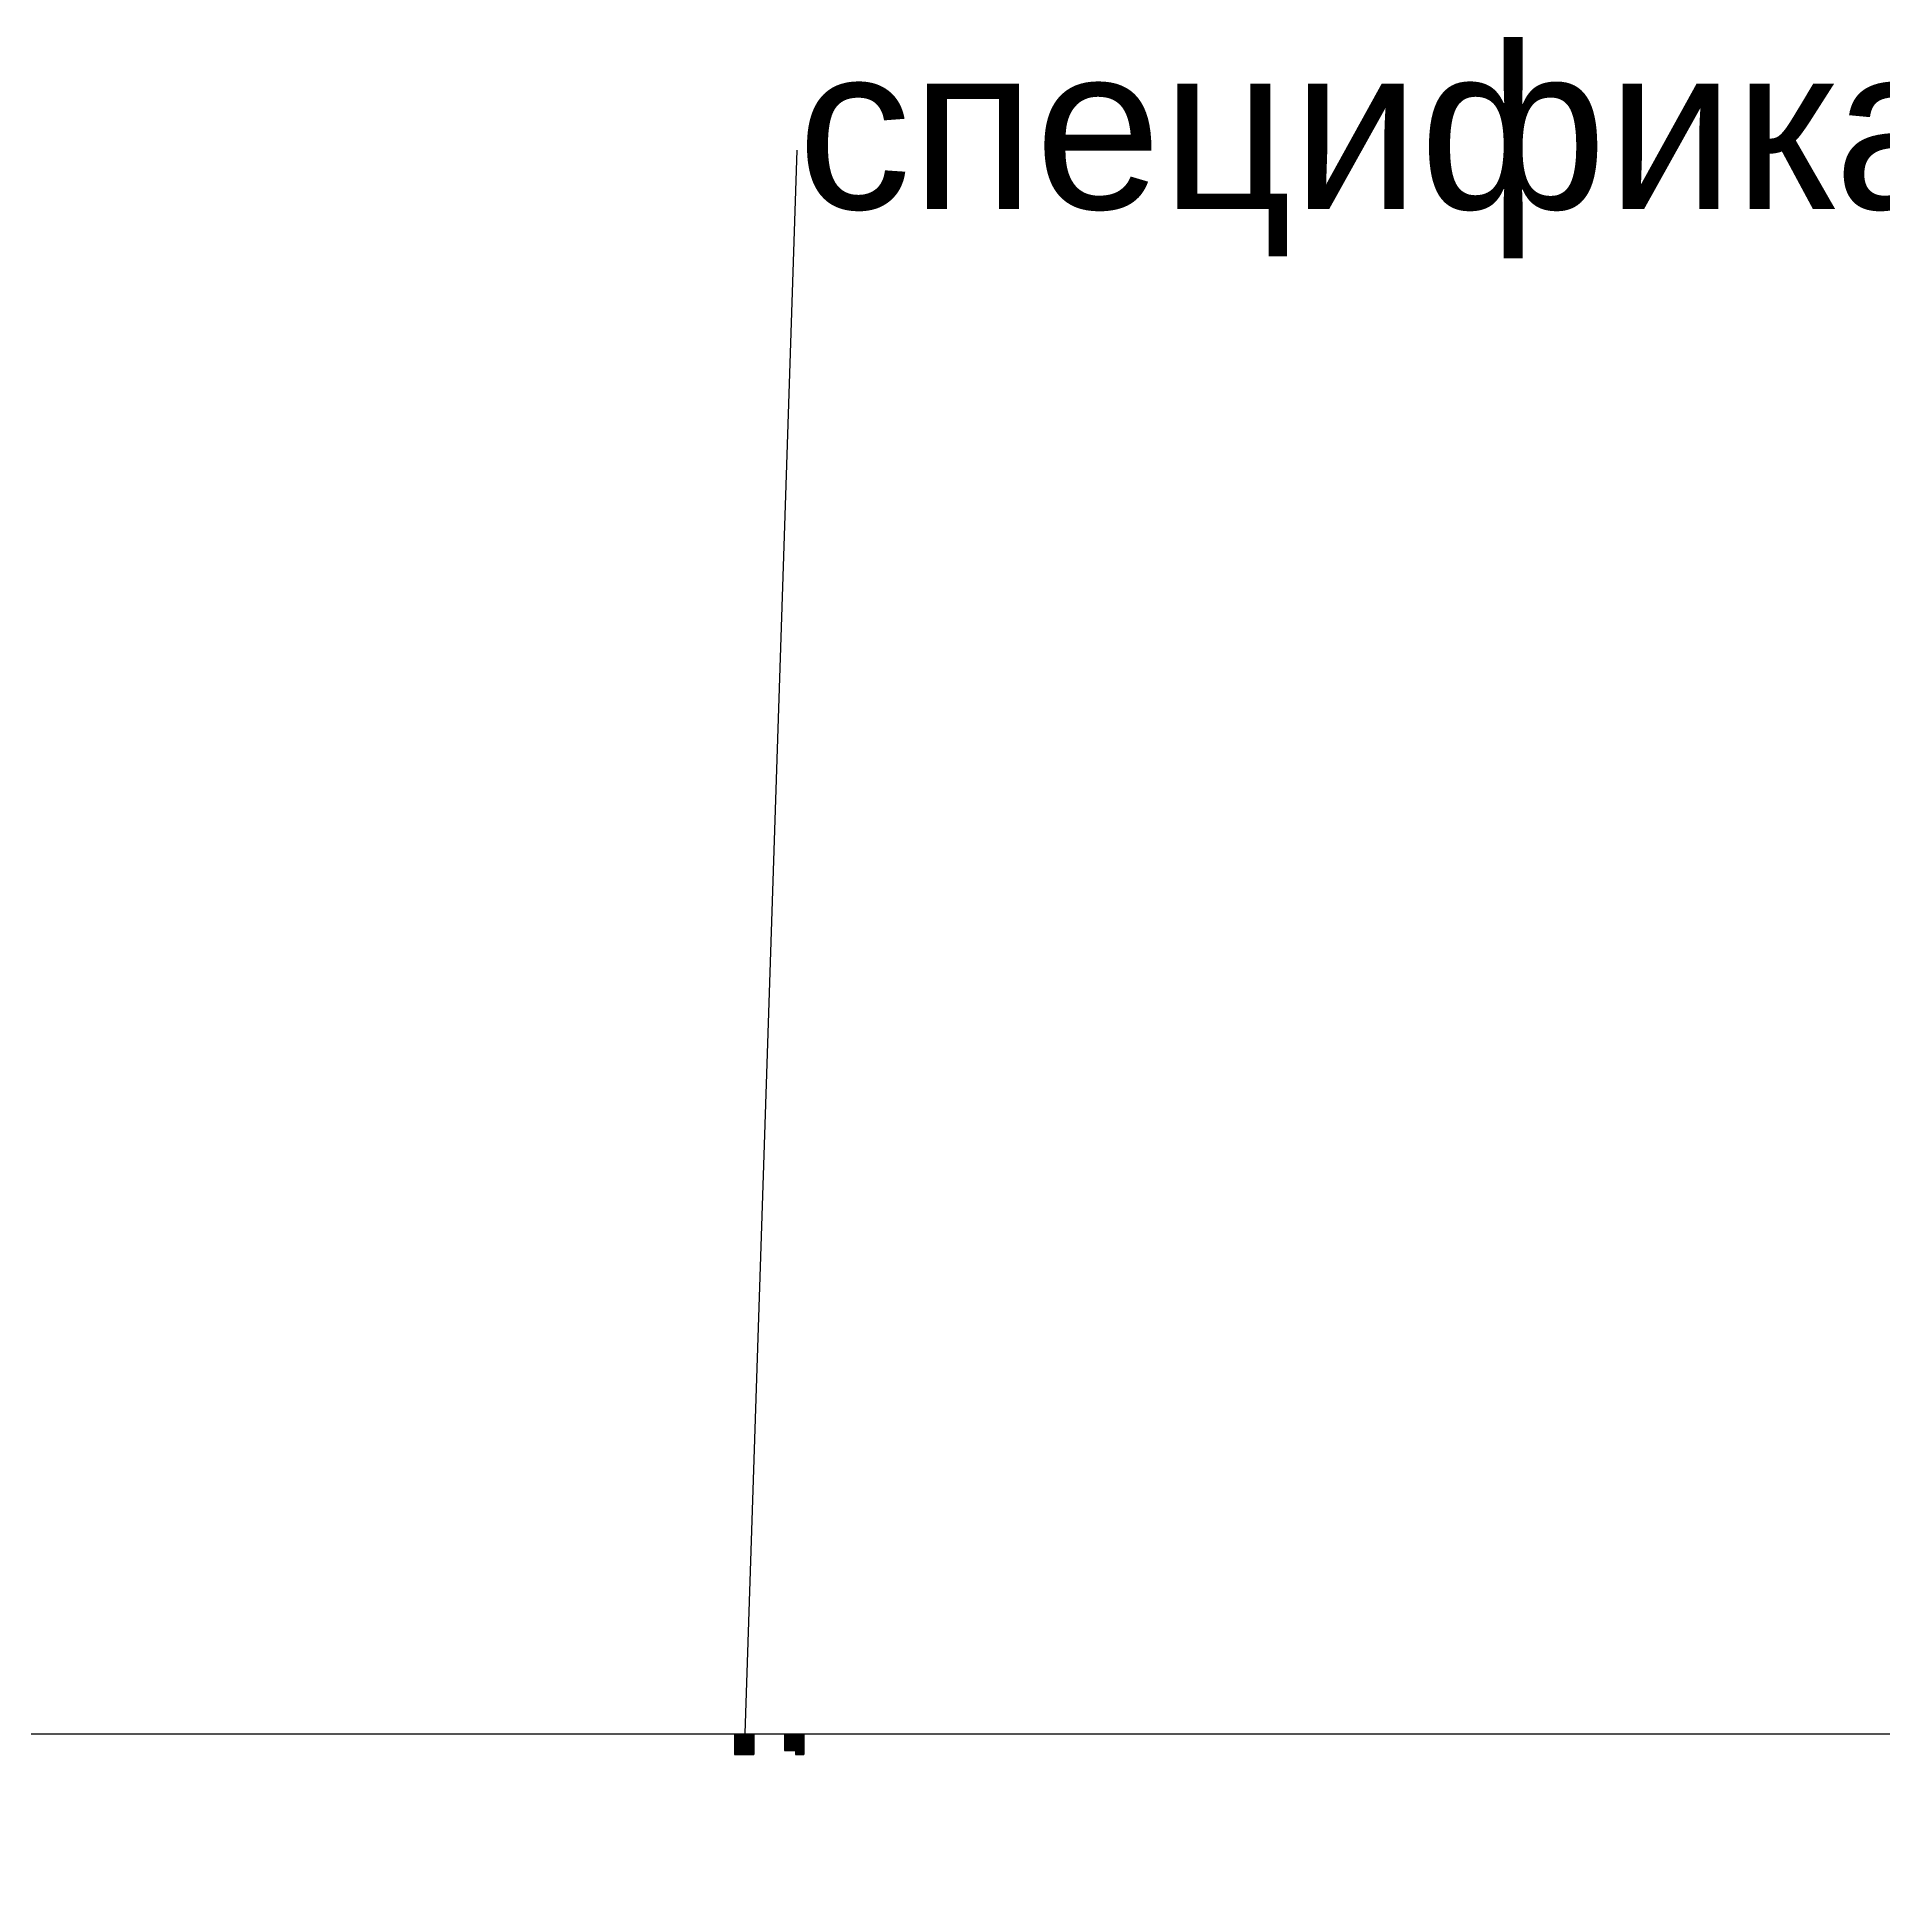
# Model space of a CAD drawing. Header units: millimetres. Extents: x -100 to 1164096, y -205848 to 318871.
# Drawn here: x 952123 to 1020018, y 92570 to 160884 of the extents above; entities that cross this region are included whole.
import ezdxf
from ezdxf import colors
from ezdxf.entities.mleader import LeaderData, LeaderLine
from ezdxf.math import Vec2, Vec3

# ---------------------------------------------------------------- set-up
doc = ezdxf.new("R2010")
doc.units = ezdxf.units.MM
doc.layers.add('_SG Support+', color=7, linetype='Continuous', plot=False)
doc.layers.add('_SG_Support', color=7, linetype='Continuous')
doc.styles.get("Standard").update_dxf_attribs({"font": 'arial.ttf'})

# ---------------------------------------------------------------- blocks, each defined once
blk = doc.blocks.new('*T34')
at = {"layer": '_SG_Support', "color": 0, "linetype": 'ByBlock', "lineweight": -2, "transparency": 16777216}
for p, q in [((0, 0), (309, 0)), ((0, 0), (0, -767)), ((309, 0), (309, -767)), ((0, -11), (309, -11)), ((0, -20), (309, -20)), ((0, -37), (309, -37)), ((0, -53), (309, -53)), ((0, -89), (309, -89)), ((0, -106), (309, -106)), ((0, -127), (309, -127)), ((0, -149), (309, -149)), ((0, -170), (309, -170)), ((0, -192), (309, -192)), ((0, -214), (309, -214)), ((0, -235), (309, -235)), ((0, -257), (309, -257)), ((0, -279), (309, -279)), ((0, -300), (309, -300)), ((0, -322), (309, -322)), ((0, -344), (309, -344)), ((0, -360), (309, -360)), ((0, -376), (309, -376)), ((0, -405), (309, -405)), ((0, -442), (309, -442)), ((0, -458), (309, -458)), ((0, -474), (309, -474)), ((0, -491), (309, -491)), ((0, -507), (309, -507)), ((0, -528), (309, -528)), ((0, -549), (309, -549)), ((0, -570), (309, -570)), ((0, -592), (309, -592)), ((0, -613), (309, -613)), ((0, -634), (309, -634)), ((0, -663), (309, -663)), ((45, -11), (45, -767)), ((122, -11), (122, -767)), ((199, -11), (199, -767)), ((225, -11), (225, -767)), ((251, -11), (251, -767)), ((276, -11), (276, -767)), ((0, -684), (309, -684)), ((0, -712), (309, -712)), ((0, -739), (309, -739)), ((0, -767), (309, -767))]:
    blk.add_line(p, q, dxfattribs=at)
at = {"layer": '_SG_Support', "color": 0, "transparency": 16777216, "attachment_point": 5}
for s, insert, char_height, width in [('Level LINE LITE', (22, -560), 4.5, 44.6), ('Level LINE LITE', (22, -581), 4.5, 44.6), ('Level LASTRA SOFT', (22, -391), 4.5, 44.6), ('Level SLOPE 2%', (22, -450), 4.5, 44.6), ('Level SLOPE 3%', (22, -466), 4.5, 44.6), ('Level LINE STANDARD', (22, -517), 4.5, 44.6), ('Level LINE STANDARD', (22, -539), 4.5, 44.6), ('LOW 12 мм', (22, -28), 4.5, 44.6), ('LOW 20 мм', (22, -45), 4.5, 44.6), ('Level PRO 145-240 мм', (22, -225), 4.5, 44.6), ('Level PRO 160-270 мм', (22, -246), 4.5, 44.6), ('Level PRO 235-340 мм', (22, -268), 4.5, 44.6), ('Level PRO 235-400 мм', (22, -290), 4.5, 44.6), ('Level PRO 315-530 мм', (22, -311), 4.5, 44.6), ('Level PRO 390-660 мм', (22, -333), 4.5, 44.6), ('LEVEL TILE SOFT', (22, -423), 4.5, 44.6), ('Level LOW DISK', (22, -71), 4.5, 44.6), ('Level LOW SLOPE 1% ', (22, -97), 4.5, 44.6), ('Level RING', (22, -482), 4.5, 44.6), ('Level PRO 25-35 мм', (22, -116), 4.5, 44.6), ('Level PRO 35-50 мм', (22, -138), 4.5, 44.6), ('Level PRO 50-80 мм', (22, -160), 4.5, 44.6), ('Level PRO 80-140 мм', (22, -181), 4.5, 44.6), ('Level PRO 95-155 мм', (22, -203), 4.5, 44.6), ('Level TOP', (22, -352), 4.5, 44.6), ('Level CLIP', (22, -368), 4.5, 44.6), ('Level LINE FRAME', (22, -602), 4.5, 44.6), ('Level LINE FRAME', (22, -623), 4.5, 44.6), ('Level LINE FLAT', (22, -648), 4.5, 44.6), ('Level LINE STEP', (22, -673), 4.5, 44.6), ('Level FIX', (22, -499), 4.5, 44.6), ('Марка', (22, -16), 3, 44.6), ('Изображение', (84, -16), 3, 76.85), ('Монтажная облегченная^Jалюминиевая лага 3 метра', (161, -560), 4.5, 76.65), ('Монтажная облегченная^Jалюминиевая лага 4 метра', (161, -581), 4.5, 76.65), ('Конструкционная^Jалюминиевая лага 3 метра', (161, -602), 4.5, 76.65), ('Конструкционная^Jалюминиевая лага 4 метра', (161, -623), 4.5, 76.65), ('Конструкционная облегченная^Jалюминиевая лага 3 метра ', (161, -648), 4.5, 76.65), ('Монтажная алюминиевая лага^J3 метра', (161, -517), 4.5, 76.65), ('Монтажная алюминиевая лага^J4 метра', (161, -539), 4.5, 76.65), ('Доборный диск 2,5 мм\\Pк нерегулируемой опоре ', (161, -71), 4.5, 76.65), ('Корректор уклона 1%^Jк нерегулируемой опоре', (161, -97), 4.5, 76.65), ('Корректор уклона на 2% ', (161, -450), 4.5, 76.65), ('Корректор уклона на 3% ', (161, -466), 4.5, 76.65), ('Нерегулируемая опора ', (161, -28), 4.5, 76.65), ('Нерегулируемая опора ', (161, -45), 4.5, 76.65), ('Держатель-клипса для алюминиевой лаги', (161, -368), 4.5, 76.65), ('Крепление для плитки^Jиз прорезиненного пластика^J(крепление на опору)', (161, -391), 4.5, 76.65), ('Крепление для плитки\\Pиз прорезиненного пластика\\P(крепление на алюминиевую лагу)', (161, -423), 4.5, 76.65), ('{\\fISOCPEUR|b0|i0|c204|p34;\\H1.66667x;Регулируемая опора}', (161, -116), 4.5, 76.65), ('{\\fISOCPEUR|b0|i0|c204|p34;\\H1.66667x;Регулируемая опора}', (161, -138), 4.5, 76.65), ('{\\fISOCPEUR|b0|i0|c204|p34;\\H1.66667x;Регулируемая опора}', (161, -160), 4.5, 76.65), ('{\\fISOCPEUR|b0|i0|c204|p34;\\H1.66667x;Регулируемая опора}', (161, -181), 4.5, 76.65), ('{\\fISOCPEUR|b0|i0|c204|p34;\\H1.66667x;Регулируемая опора}', (161, -203), 4.5, 76.65), ('{\\fISOCPEUR|b0|i0|c204|p34;\\H1.66667x;Регулируемая опора}', (161, -225), 4.5, 76.65), ('{\\fISOCPEUR|b0|i0|c204|p34;\\H1.66667x;Регулируемая опора}', (161, -246), 4.5, 76.65), ('{\\fISOCPEUR|b0|i0|c204|p34;\\H1.66667x;Регулируемая опора}', (161, -268), 4.5, 76.65), ('{\\fISOCPEUR|b0|i0|c204|p34;\\H1.66667x;Регулируемая опора}', (161, -290), 4.5, 76.65), ('{\\fISOCPEUR|b0|i0|c204|p34;\\H1.66667x;Регулируемая опора}', (161, -311), 4.5, 76.65), ('{\\fISOCPEUR|b0|i0|c204|p34;\\H1.66667x;Регулируемая опора}', (161, -333), 4.5, 76.65), ('Фиксатор для плитки^J(комплект из 4 штук)', (161, -499), 4.5, 76.65), ('Держатель для лаги', (161, -352), 4.5, 76.65), ('Стопорное кольцо', (161, -482), 4.5, 76.65), ('Алюминиевый фиксирующий^Jпрофиль', (161, -673), 4.5, 76.65), ('{\\fISOCPEUR|b0|i0|c204|p34;Наименование}', (161, -16), 3, 76.65), ('Масса 1 шт, грамм', (212, -16), 3, 25.28), ('1162', (212, -311), 4, 25.28), ('1402', (212, -333), 4, 25.28), ('1821', (212, -517), 4, 25.28), ('2428', (212, -539), 4, 25.28), ('1326', (212, -560), 4, 25.28), ('1768', (212, -581), 4, 25.28), ('2643', (212, -602), 4, 25.28), ('3524', (212, -623), 4, 25.28), ('1731', (212, -648), 4, 25.28), ('100', (212, -45), 4, 25.28), ('185', (212, -116), 4, 25.28), ('277', (212, -138), 4, 25.28), ('300', (212, -160), 4, 25.28), ('442', (212, -181), 4, 25.28), ('466', (212, -203), 4, 25.28), ('632', (212, -225), 4, 25.28), ('682', (212, -246), 4, 25.28), ('848', (212, -268), 4, 25.28), ('922', (212, -290), 4, 25.28), ('90', (212, -28), 4, 25.28), ('28', (212, -71), 4, 25.28), ('34', (212, -97), 4, 25.28), ('37', (212, -352), 4, 25.28), ('21', (212, -368), 4, 25.28), ('67', (212, -391), 4, 25.28), ('33', (212, -423), 4, 25.28), ('88', (212, -450), 4, 25.28), ('95', (212, -466), 4, 25.28), ('31', (212, -482), 4, 25.28), ('1.3', (212, -499), 4, 25.28), ('?', (212, -673), 4, 25.28), ('Кол-во, шт.', (238, -16), 3, 25.28), ('Масса, кг.', (264, -16), 3, 25.28), ('{\\fISOCPEUR|b0|i0|c204|p34;Примечание}', (293, -16), 3, 32.11), ('Level PLATE 90', (22, -753), 4.5, 44.6), ('Level PLATE', (22, -698), 4.5, 44.6), ('Level PLATE BEND', (22, -725), 4.5, 44.6), ('Сгибаемая стальная  крепежная пластина для^J конструкционной алюминиевой лаги LINE', (161, -725), 4.5, 76.65), ('Угловая стальная  крепежная пластина для^J конструкционной алюминиевой лаги LINE', (161, -753), 4.5, 76.65), ('Стальная крепежная пластина для^J конструкционной алюминиевой лаги LINE', (161, -698), 4.5, 76.65), ('37', (212, -698), 4, 25.28), ('35', (212, -725), 4, 25.28), ('36', (212, -753), 4, 25.28)]:
    blk.add_mtext(s, dxfattribs=dict(at, insert=insert, char_height=char_height, width=width))
blk = doc.blocks.new('*T35')
at = {"layer": '_SG_Support', "color": 0, "linetype": 'ByBlock', "lineweight": -2, "transparency": 16777216}
for p, q in [((0, 0), (381, 0)), ((0, 0), (0, -767)), ((381, 0), (381, -767)), ((0, -11), (381, -11)), ((0, -20), (381, -20)), ((0, -29), (381, -29)), ((0, -45), (381, -45)), ((0, -61), (381, -61)), ((0, -70), (381, -70)), ((0, -86), (381, -86)), ((0, -101), (381, -101)), ((0, -116), (381, -116)), ((0, -133), (381, -133)), ((0, -148), (381, -148)), ((0, -163), (381, -163)), ((0, -179), (381, -179)), ((0, -195), (381, -195)), ((0, -210), (381, -210)), ((0, -226), (381, -226)), ((0, -243), (381, -243)), ((0, -258), (381, -258)), ((0, -273), (381, -273)), ((0, -289), (381, -289)), ((0, -306), (381, -306)), ((0, -322), (381, -322)), ((0, -337), (381, -337)), ((0, -352), (381, -352)), ((0, -369), (381, -369)), ((0, -385), (381, -385)), ((0, -400), (381, -400)), ((0, -415), (381, -415)), ((0, -432), (381, -432)), ((0, -448), (381, -448)), ((0, -464), (381, -464)), ((0, -480), (381, -480)), ((0, -495), (381, -495)), ((0, -511), (381, -511)), ((0, -527), (381, -527)), ((0, -544), (381, -544)), ((0, -559), (381, -559)), ((0, -574), (381, -574)), ((0, -590), (381, -590)), ((0, -607), (381, -607)), ((0, -623), (381, -623)), ((0, -639), (381, -639)), ((0, -655), (381, -655)), ((0, -670), (381, -670)), ((64, -11), (64, -20)), ((64, -29), (64, -61)), ((64, -70), (64, -101)), ((64, -116), (64, -148)), ((64, -163), (64, -195)), ((64, -210), (64, -258)), ((64, -273), (64, -337)), ((64, -352), (64, -400)), ((64, -415), (64, -480)), ((64, -495), (64, -559)), ((64, -574), (64, -655)), ((64, -670), (64, -767)), ((127, -11), (127, -20)), ((127, -29), (127, -61)), ((127, -70), (127, -101)), ((127, -116), (127, -148)), ((127, -163), (127, -195)), ((127, -210), (127, -258)), ((127, -273), (127, -337)), ((127, -352), (127, -400)), ((127, -415), (127, -480)), ((127, -495), (127, -559)), ((127, -574), (127, -655)), ((127, -670), (127, -767)), ((190, -11), (190, -20)), ((190, -29), (190, -61)), ((190, -70), (190, -101)), ((190, -116), (190, -148)), ((190, -163), (190, -195)), ((190, -210), (190, -258)), ((190, -273), (190, -337)), ((190, -352), (190, -400)), ((190, -415), (190, -480)), ((190, -495), (190, -559)), ((190, -574), (190, -655)), ((190, -670), (190, -767)), ((254, -11), (254, -20)), ((254, -29), (254, -61)), ((254, -70), (254, -101)), ((254, -116), (254, -148)), ((254, -163), (254, -195)), ((254, -210), (254, -258)), ((254, -273), (254, -337)), ((254, -352), (254, -400)), ((254, -415), (254, -480)), ((254, -495), (254, -559)), ((254, -574), (254, -655)), ((254, -670), (254, -767)), ((318, -11), (318, -20)), ((318, -29), (318, -61)), ((318, -70), (318, -101)), ((318, -116), (318, -148)), ((318, -163), (318, -195)), ((318, -210), (318, -258)), ((318, -273), (318, -337)), ((318, -352), (318, -400)), ((318, -415), (318, -480)), ((318, -495), (318, -559)), ((318, -574), (318, -655)), ((318, -670), (318, -767)), ((0, -686), (381, -686)), ((0, -703), (381, -703)), ((0, -719), (381, -719)), ((0, -735), (381, -735)), ((0, -752), (381, -752)), ((0, -767), (381, -767))]:
    blk.add_line(p, q, dxfattribs=at)
at = {"layer": '_SG_Support', "color": 0, "transparency": 16777216}
for s, insert, char_height, width, attachment_point in [('Level PRO 25-35 мм', (2, -24), 4.5, 378, 4), ('Level PRO 35-50 мм', (2, -65), 4.5, 378, 4), ('Level PRO 50-80 мм', (2, -109), 4.5, 378, 4), ('Level PRO 80-140 мм', (2, -156), 4.5, 378, 4), ('Level PRO 95-155 мм', (2, -202), 4.5, 378, 4), ('Level PRO 145-240 мм', (2, -265), 4.5, 378, 4), ('Level PRO 160-270 мм', (2, -345), 4.5, 378, 4), ('Level PRO 235-340 мм', (2, -408), 4.5, 378, 4), ('Level PRO 235-400 мм', (2, -487), 4.5, 378, 4), ('Level PRO 315-530 мм', (2, -567), 4.5, 378, 4), ('Level PRO 390-660 мм', (2, -662), 4.5, 378, 4), ('Down-XS', (32, -53), 4.5, 60.5, 5), ('Down-S', (32, -94), 4.5, 60.5, 5), ('Down-М', (32, -140), 4.5, 60.5, 5), ('Down-L', (32, -187), 4.5, 60.5, 5), ('Down-М', (32, -250), 4.5, 60.5, 5), ('Down-М', (32, -330), 4.5, 60.5, 5), ('Down-L', (32, -393), 4.5, 60.5, 5), ('Down-L', (32, -472), 4.5, 60.5, 5), ('Down-L', (32, -551), 4.5, 60.5, 5), ('Down-L', (32, -647), 4.5, 60.5, 5), ('Up-XS', (32, -37), 4.5, 60.5, 5), (' Mid-M', (32, -234), 4.5, 60.5, 5), (' Mid-M', (32, -297), 4.5, 60.5, 5), (' Mid-M', (32, -314), 4.5, 60.5, 5), (' Mid-M', (32, -456), 4.5, 60.5, 5), ('Up-S', (32, -78), 4.5, 60.5, 5), ('Up-М', (32, -125), 4.5, 60.5, 5), ('Up-L', (32, -171), 4.5, 60.5, 5), ('Up-М', (32, -218), 4.5, 60.5, 5), ('Up-М', (32, -281), 4.5, 60.5, 5), ('Up-L', (32, -360), 4.5, 60.5, 5), (' Mid-X', (32, -377), 4.5, 60.5, 5), ('Up-L', (32, -424), 4.5, 60.5, 5), (' Mid-X', (32, -440), 4.5, 60.5, 5), ('Up-L', (32, -503), 4.5, 60.5, 5), (' Mid-X', (32, -519), 4.5, 60.5, 5), (' Mid-X', (32, -536), 4.5, 60.5, 5), ('Up-L', (32, -582), 4.5, 60.5, 5), (' Mid-X', (32, -599), 4.5, 60.5, 5), (' Mid-X', (32, -615), 4.5, 60.5, 5), (' Mid-X', (32, -631), 4.5, 60.5, 5), ('Up-L', (32, -678), 4.5, 60.5, 5), ('Марка', (32, -16), 2.5, 63.1, 5), ('Основание опоры ', (95, -53), 4.5, 60.5, 5), ('Основание опоры ', (95, -94), 4.5, 60.5, 5), ('Основание опоры ', (95, -140), 4.5, 60.5, 5), ('Основание опоры ', (95, -187), 4.5, 60.5, 5), ('Основание опоры ', (95, -250), 4.5, 60.5, 5), ('Основание опоры ', (95, -330), 4.5, 60.5, 5), ('Основание опоры ', (95, -393), 4.5, 60.5, 5), ('Основание опоры ', (95, -472), 4.5, 60.5, 5), ('Основание опоры ', (95, -551), 4.5, 60.5, 5), ('Основание опоры ', (95, -647), 4.5, 60.5, 5), ('Вершина опоры ', (95, -37), 4.5, 60.5, 5), ('Вершина опоры ', (95, -78), 4.5, 60.5, 5), ('Вершина опоры ', (95, -125), 4.5, 60.5, 5), ('Вершина опоры ', (95, -171), 4.5, 60.5, 5), ('Вершина опоры ', (95, -218), 4.5, 60.5, 5), ('Вершина опоры ', (95, -281), 4.5, 60.5, 5), ('Вершина опоры ', (95, -360), 4.5, 60.5, 5), ('Вершина опоры ', (95, -424), 4.5, 60.5, 5), ('Вершина опоры ', (95, -503), 4.5, 60.5, 5), ('Вершина опоры ', (95, -582), 4.5, 60.5, 5), ('Вершина опоры ', (95, -678), 4.5, 60.5, 5), ('Удлинительная муфта', (95, -234), 4.5, 60.5, 5), ('Удлинительная муфта', (95, -297), 4.5, 60.5, 5), ('Удлинительная муфта', (95, -314), 4.5, 60.5, 5), ('Удлинительная муфта', (95, -377), 4.5, 60.5, 5), ('Удлинительная муфта', (95, -440), 4.5, 60.5, 5), ('Удлинительная муфта', (95, -456), 4.5, 60.5, 5), ('Удлинительная муфта', (95, -519), 4.5, 60.5, 5), ('Удлинительная муфта', (95, -536), 4.5, 60.5, 5), ('Удлинительная муфта', (95, -599), 4.5, 60.5, 5), ('Удлинительная муфта', (95, -615), 4.5, 60.5, 5), ('Удлинительная муфта', (95, -631), 4.5, 60.5, 5), ('{\\fISOCPEUR|b0|i0|c204|p34;Наименование}', (95, -16), 2.5, 63.1, 5), ('Состав комплектующих регулируемых опор', (190, -6), 6, 378, 5), ('Масса 1 шт, гр.', (159, -16), 2.5, 63.1, 5), ('100', (159, -37), 4.5, 60.5, 5), ('172', (159, -78), 4.5, 60.5, 5), ('105', (159, -94), 4.5, 60.5, 5), ('185', (159, -125), 4.5, 60.5, 5), ('115', (159, -140), 4.5, 60.5, 5), ('275', (159, -171), 4.5, 60.5, 5), ('167', (159, -187), 4.5, 60.5, 5), ('185', (159, -218), 4.5, 60.5, 5), ('166', (159, -234), 4.5, 60.5, 5), ('115', (159, -250), 4.5, 60.5, 5), ('185', (159, -281), 4.5, 60.5, 5), ('166', (159, -297), 4.5, 60.5, 5), ('166', (159, -314), 4.5, 60.5, 5), ('115', (159, -330), 4.5, 60.5, 5), ('275', (159, -360), 4.5, 60.5, 5), ('240', (159, -377), 4.5, 60.5, 5), ('167', (159, -393), 4.5, 60.5, 5), ('275', (159, -424), 4.5, 60.5, 5), ('240', (159, -440), 4.5, 60.5, 5), ('166', (159, -456), 4.5, 60.5, 5), ('167', (159, -472), 4.5, 60.5, 5), ('275', (159, -503), 4.5, 60.5, 5), ('240', (159, -519), 4.5, 60.5, 5), ('240', (159, -536), 4.5, 60.5, 5), ('167', (159, -551), 4.5, 60.5, 5), ('275', (159, -582), 4.5, 60.5, 5), ('240', (159, -599), 4.5, 60.5, 5), ('240', (159, -615), 4.5, 60.5, 5), ('240', (159, -631), 4.5, 60.5, 5), ('167', (159, -647), 4.5, 60.5, 5), ('275', (159, -678), 4.5, 60.5, 5), ('85', (159, -53), 4.5, 60.5, 5), ('Кол-во, шт.', (222, -16), 2.5, 63.1, 5), ('Масса, кг.', (286, -16), 2.5, 63.1, 5), ('{\\fISOCPEUR|b0|i0|c204|p34;Примечание}', (349, -16), 2.5, 63.1, 5), ('Down-L', (32, -759), 4.5, 60.5, 5), (' Mid-X', (32, -694), 4.5, 60.5, 5), (' Mid-X', (32, -711), 4.5, 60.5, 5), (' Mid-X', (32, -727), 4.5, 60.5, 5), (' Mid-X', (32, -743), 4.5, 60.5, 5), ('Основание опоры ', (95, -759), 4.5, 60.5, 5), ('Удлинительная муфта', (95, -694), 4.5, 60.5, 5), ('Удлинительная муфта', (95, -711), 4.5, 60.5, 5), ('Удлинительная муфта', (95, -727), 4.5, 60.5, 5), ('Удлинительная муфта', (95, -743), 4.5, 60.5, 5), ('240', (159, -694), 4.5, 60.5, 5), ('240', (159, -711), 4.5, 60.5, 5), ('240', (159, -727), 4.5, 60.5, 5), ('240', (159, -743), 4.5, 60.5, 5), ('167', (159, -759), 4.5, 60.5, 5)]:
    blk.add_mtext(s, dxfattribs=dict(at, insert=insert, char_height=char_height, width=width, attachment_point=attachment_point))
blk = doc.blocks.new('*T36')
at = {"layer": '_SG_Support', "color": 0, "linetype": 'ByBlock', "lineweight": -2, "transparency": 16777216}
for p, q in [((0, 0), (381, 0)), ((0, 0), (0, -612)), ((381, 0), (381, -612)), ((0, -11), (381, -11)), ((0, -20), (381, -20)), ((0, -29), (381, -29)), ((0, -45), (381, -45)), ((0, -61), (381, -61)), ((0, -76), (381, -76)), ((0, -92), (381, -92)), ((0, -107), (381, -107)), ((0, -123), (381, -123)), ((0, -139), (381, -139)), ((0, -154), (381, -154)), ((0, -169), (381, -169)), ((0, -186), (381, -186)), ((0, -202), (381, -202)), ((0, -217), (381, -217)), ((0, -232), (381, -232)), ((0, -249), (381, -249)), ((0, -265), (381, -265)), ((0, -280), (381, -280)), ((0, -295), (381, -295)), ((0, -312), (381, -312)), ((0, -328), (381, -328)), ((0, -343), (381, -343)), ((0, -359), (381, -359)), ((0, -375), (381, -375)), ((0, -391), (381, -391)), ((0, -407), (381, -407)), ((0, -423), (381, -423)), ((0, -438), (381, -438)), ((0, -454), (381, -454)), ((0, -470), (381, -470)), ((0, -486), (381, -486)), ((0, -501), (381, -501)), ((0, -517), (381, -517)), ((0, -534), (381, -534)), ((0, -549), (381, -549)), ((0, -564), (381, -564)), ((0, -580), (381, -580)), ((0, -597), (381, -597)), ((0, -612), (381, -612)), ((64, -11), (64, -20)), ((64, -29), (64, -61)), ((64, -76), (64, -107)), ((64, -123), (64, -154)), ((64, -169), (64, -217)), ((64, -232), (64, -280)), ((64, -295), (64, -343)), ((64, -359), (64, -423)), ((64, -438), (64, -486)), ((64, -501), (64, -549)), ((64, -564), (64, -612)), ((127, -11), (127, -20)), ((127, -29), (127, -61)), ((127, -76), (127, -107)), ((127, -123), (127, -154)), ((127, -169), (127, -217)), ((127, -232), (127, -280)), ((127, -295), (127, -343)), ((127, -359), (127, -423)), ((127, -438), (127, -486)), ((127, -501), (127, -549)), ((127, -564), (127, -612)), ((190, -11), (190, -20)), ((190, -29), (190, -61)), ((190, -76), (190, -107)), ((190, -123), (190, -154)), ((190, -169), (190, -217)), ((190, -232), (190, -280)), ((190, -295), (190, -343)), ((190, -359), (190, -423)), ((190, -438), (190, -486)), ((190, -501), (190, -549)), ((190, -564), (190, -612)), ((254, -11), (254, -20)), ((254, -29), (254, -61)), ((254, -76), (254, -107)), ((254, -123), (254, -154)), ((254, -169), (254, -217)), ((254, -232), (254, -280)), ((254, -295), (254, -343)), ((254, -359), (254, -423)), ((254, -438), (254, -486)), ((254, -501), (254, -549)), ((254, -564), (254, -612)), ((318, -11), (318, -20)), ((318, -29), (318, -61)), ((318, -76), (318, -107)), ((318, -123), (318, -154)), ((318, -169), (318, -217)), ((318, -232), (318, -280)), ((318, -295), (318, -343)), ((318, -359), (318, -423)), ((318, -438), (318, -486)), ((318, -501), (318, -549)), ((318, -564), (318, -612))]:
    blk.add_line(p, q, dxfattribs=at)
at = {"layer": '_SG_Support', "color": 0, "transparency": 16777216}
for s, insert, char_height, width, attachment_point in [('Вершина опоры Up-M', (32, -77), 4.5, 60.5, 2), ('Вершина опоры Up-M', (32, -171), 4.5, 60.5, 2), ('Вершина опоры Up-M', (32, -234), 4.5, 60.5, 2), ('Вершина опоры Up-S', (32, -30), 4.5, 60.5, 2), ('Вершина опоры Up-L', (32, -124), 4.5, 60.5, 2), ('Вершина опоры Up-L', (32, -297), 4.5, 60.5, 2), ('Вершина опоры Up-L', (32, -360), 4.5, 60.5, 2), ('Вершина опоры Up-L', (32, -439), 4.5, 60.5, 2), ('Вершина опоры Up-L', (32, -502), 4.5, 60.5, 2), ('Вершина опоры Up-L', (32, -566), 4.5, 60.5, 2), ('Level 3D 35-50 мм', (2, -24), 4.5, 378, 4), ('Level 3D 50-80 мм', (2, -68), 4.5, 378, 4), ('Level 3D 80-140 мм', (2, -115), 4.5, 378, 4), ('Level 3D 95-155 мм', (2, -162), 4.5, 378, 4), ('Level 3D 145-240 мм', (2, -225), 4.5, 378, 4), ('Level 3D 160-270 мм', (2, -288), 4.5, 378, 4), ('Level 3D 235-340 мм', (2, -351), 4.5, 378, 4), ('Level 3D 235-400 мм', (2, -430), 4.5, 378, 4), ('Level 3D 315-530 мм', (2, -493), 4.5, 378, 4), ('Level 3D 390-660 мм', (2, -556), 4.5, 378, 4), ('Основание опоры Down-S', (32, -47), 4.5, 60.5, 2), ('Основание опоры Down-M', (32, -94), 4.5, 60.5, 2), ('Основание опоры Down-L', (32, -140), 4.5, 60.5, 2), ('Основание опоры Down-M', (32, -203), 4.5, 60.5, 2), ('Основание опоры Down-M', (32, -267), 4.5, 60.5, 2), ('Основание опоры Down-L', (32, -330), 4.5, 60.5, 2), ('Основание опоры Down-L', (32, -409), 4.5, 60.5, 2), ('Основание опоры Down-L', (32, -472), 4.5, 60.5, 2), ('Основание опоры Down-L', (32, -535), 4.5, 60.5, 2), ('Основание опоры Down-L', (32, -598), 4.5, 60.5, 2), ('Удлинительная муфта Mid-M X2', (32, -250), 4.5, 60.5, 2), ('Удлинительная муфта Mid-M', (32, -187), 4.5, 60.5, 2), ('Удлинительная муфта Mid-X ', (32, -313), 4.5, 60.5, 2), ('Удлинительная муфта Mid-X ', (32, -376), 4.5, 60.5, 2), ('Удлинительная муфта Mid-М', (32, -393), 4.5, 60.5, 2), ('Удлинительная муфта Mid-X X2', (32, -456), 4.5, 60.5, 2), ('Удлинительная муфта Mid-X X3', (32, -519), 4.5, 60.5, 2), ('Удлинительная муфта Mid-X X4', (32, -582), 4.5, 60.5, 2), ('Марка', (32, -16), 2.5, 63.1, 5), ('Состав комплектующих регулируемых опор с корректором уклона', (190, -6), 6, 378, 5), ('{\\fISOCPEUR|b0|i0|c204|p34;Наименование}', (95, -16), 2.5, 63.1, 5), ('Масса 1 шт, гр.', (159, -16), 2.5, 63.1, 5), ('Кол-во, шт.', (222, -16), 2.5, 63.1, 5), ('Масса, кг.', (286, -16), 2.5, 63.1, 5), ('{\\fISOCPEUR|b0|i0|c204|p34;Примечание}', (349, -16), 2.5, 63.1, 5)]:
    blk.add_mtext(s, dxfattribs=dict(at, insert=insert, char_height=char_height, width=width, attachment_point=attachment_point))
blk = doc.blocks.new('*T41')
at = {"layer": '_SG_Support', "color": 0, "linetype": 'ByBlock', "lineweight": -2, "transparency": 16777216}
for p, q in [((0, 0), (309, 0)), ((0, 0), (0, -767)), ((309, 0), (309, -767)), ((0, -11), (309, -11)), ((0, -20), (309, -20)), ((0, -37), (309, -37)), ((0, -53), (309, -53)), ((0, -89), (309, -89)), ((0, -106), (309, -106)), ((0, -127), (309, -127)), ((0, -149), (309, -149)), ((0, -170), (309, -170)), ((0, -192), (309, -192)), ((0, -214), (309, -214)), ((0, -235), (309, -235)), ((0, -257), (309, -257)), ((0, -279), (309, -279)), ((0, -300), (309, -300)), ((0, -322), (309, -322)), ((0, -344), (309, -344)), ((0, -360), (309, -360)), ((0, -376), (309, -376)), ((0, -405), (309, -405)), ((0, -442), (309, -442)), ((0, -458), (309, -458)), ((0, -474), (309, -474)), ((0, -491), (309, -491)), ((0, -507), (309, -507)), ((0, -528), (309, -528)), ((0, -549), (309, -549)), ((0, -570), (309, -570)), ((0, -592), (309, -592)), ((0, -613), (309, -613)), ((0, -634), (309, -634)), ((0, -663), (309, -663)), ((45, -11), (45, -767)), ((122, -11), (122, -767)), ((199, -11), (199, -767)), ((225, -11), (225, -767)), ((251, -11), (251, -767)), ((276, -11), (276, -767)), ((0, -684), (309, -684)), ((0, -712), (309, -712)), ((0, -739), (309, -739)), ((0, -767), (309, -767))]:
    blk.add_line(p, q, dxfattribs=at)
at = {"layer": '_SG_Support', "color": 0, "transparency": 16777216, "attachment_point": 5}
for s, insert, char_height, width in [('Level LINE LITE', (22, -560), 4.5, 44.6), ('Level LINE LITE', (22, -581), 4.5, 44.6), ('Level LASTRA SOFT', (22, -391), 4.5, 44.6), ('Level SLOPE 2%', (22, -450), 4.5, 44.6), ('Level SLOPE 3%', (22, -466), 4.5, 44.6), ('Level LINE STANDARD', (22, -517), 4.5, 44.6), ('Level LINE STANDARD', (22, -539), 4.5, 44.6), ('LOW 12 мм', (22, -28), 4.5, 44.6), ('LOW 20 мм', (22, -45), 4.5, 44.6), ('Level PRO 145-240 мм', (22, -225), 4.5, 44.6), ('Level PRO 160-270 мм', (22, -246), 4.5, 44.6), ('Level PRO 235-340 мм', (22, -268), 4.5, 44.6), ('Level PRO 235-400 мм', (22, -290), 4.5, 44.6), ('Level PRO 315-530 мм', (22, -311), 4.5, 44.6), ('Level PRO 390-660 мм', (22, -333), 4.5, 44.6), ('LEVEL TILE SOFT', (22, -423), 4.5, 44.6), ('Level LOW DISK', (22, -71), 4.5, 44.6), ('Level LOW SLOPE 1% ', (22, -97), 4.5, 44.6), ('Level RING', (22, -482), 4.5, 44.6), ('Level PRO 25-35 мм', (22, -116), 4.5, 44.6), ('Level PRO 35-50 мм', (22, -138), 4.5, 44.6), ('Level PRO 50-80 мм', (22, -160), 4.5, 44.6), ('Level PRO 80-140 мм', (22, -181), 4.5, 44.6), ('Level PRO 95-155 мм', (22, -203), 4.5, 44.6), ('Level TOP', (22, -352), 4.5, 44.6), ('Level CLIP', (22, -368), 4.5, 44.6), ('Level LINE FRAME', (22, -602), 4.5, 44.6), ('Level LINE FRAME', (22, -623), 4.5, 44.6), ('Level LINE FLAT', (22, -648), 4.5, 44.6), ('Level LINE STEP', (22, -673), 4.5, 44.6), ('Level FIX', (22, -499), 4.5, 44.6), ('Марка', (22, -16), 3, 44.6), ('Изображение', (84, -16), 3, 76.85), ('Монтажная облегченная^Jалюминиевая лага 3 метра', (161, -560), 4.5, 76.65), ('Монтажная облегченная^Jалюминиевая лага 4 метра', (161, -581), 4.5, 76.65), ('Конструкционная^Jалюминиевая лага 3 метра', (161, -602), 4.5, 76.65), ('Конструкционная^Jалюминиевая лага 4 метра', (161, -623), 4.5, 76.65), ('Конструкционная облегченная^Jалюминиевая лага 3 метра ', (161, -648), 4.5, 76.65), ('Монтажная алюминиевая лага^J3 метра', (161, -517), 4.5, 76.65), ('Монтажная алюминиевая лага^J4 метра', (161, -539), 4.5, 76.65), ('Доборный диск 2,5 мм\\Pк нерегулируемой опоре ', (161, -71), 4.5, 76.65), ('Корректор уклона 1%^Jк нерегулируемой опоре', (161, -97), 4.5, 76.65), ('Корректор уклона на 2% ', (161, -450), 4.5, 76.65), ('Корректор уклона на 3% ', (161, -466), 4.5, 76.65), ('Нерегулируемая опора ', (161, -28), 4.5, 76.65), ('Нерегулируемая опора ', (161, -45), 4.5, 76.65), ('Держатель-клипса для алюминиевой лаги', (161, -368), 4.5, 76.65), ('Крепление для плитки^Jиз прорезиненного пластика^J(крепление на опору)', (161, -391), 4.5, 76.65), ('Крепление для плитки\\Pиз прорезиненного пластика\\P(крепление на алюминиевую лагу)', (161, -423), 4.5, 76.65), ('{\\fISOCPEUR|b0|i0|c204|p34;\\H1.66667x;Регулируемая опора}', (161, -116), 4.5, 76.65), ('{\\fISOCPEUR|b0|i0|c204|p34;\\H1.66667x;Регулируемая опора}', (161, -138), 4.5, 76.65), ('{\\fISOCPEUR|b0|i0|c204|p34;\\H1.66667x;Регулируемая опора}', (161, -160), 4.5, 76.65), ('{\\fISOCPEUR|b0|i0|c204|p34;\\H1.66667x;Регулируемая опора}', (161, -181), 4.5, 76.65), ('{\\fISOCPEUR|b0|i0|c204|p34;\\H1.66667x;Регулируемая опора}', (161, -203), 4.5, 76.65), ('{\\fISOCPEUR|b0|i0|c204|p34;\\H1.66667x;Регулируемая опора}', (161, -225), 4.5, 76.65), ('{\\fISOCPEUR|b0|i0|c204|p34;\\H1.66667x;Регулируемая опора}', (161, -246), 4.5, 76.65), ('{\\fISOCPEUR|b0|i0|c204|p34;\\H1.66667x;Регулируемая опора}', (161, -268), 4.5, 76.65), ('{\\fISOCPEUR|b0|i0|c204|p34;\\H1.66667x;Регулируемая опора}', (161, -290), 4.5, 76.65), ('{\\fISOCPEUR|b0|i0|c204|p34;\\H1.66667x;Регулируемая опора}', (161, -311), 4.5, 76.65), ('{\\fISOCPEUR|b0|i0|c204|p34;\\H1.66667x;Регулируемая опора}', (161, -333), 4.5, 76.65), ('Фиксатор для плитки^J(комплект из 4 штук)', (161, -499), 4.5, 76.65), ('Держатель для лаги', (161, -352), 4.5, 76.65), ('Стопорное кольцо', (161, -482), 4.5, 76.65), ('Алюминиевый фиксирующий^Jпрофиль', (161, -673), 4.5, 76.65), ('{\\fISOCPEUR|b0|i0|c204|p34;Наименование}', (161, -16), 3, 76.65), ('Масса 1 шт, грамм', (212, -16), 3, 25.28), ('1162', (212, -311), 4, 25.28), ('1402', (212, -333), 4, 25.28), ('1821', (212, -517), 4, 25.28), ('2428', (212, -539), 4, 25.28), ('1326', (212, -560), 4, 25.28), ('1768', (212, -581), 4, 25.28), ('2643', (212, -602), 4, 25.28), ('3524', (212, -623), 4, 25.28), ('1731', (212, -648), 4, 25.28), ('100', (212, -45), 4, 25.28), ('185', (212, -116), 4, 25.28), ('277', (212, -138), 4, 25.28), ('300', (212, -160), 4, 25.28), ('442', (212, -181), 4, 25.28), ('466', (212, -203), 4, 25.28), ('632', (212, -225), 4, 25.28), ('682', (212, -246), 4, 25.28), ('848', (212, -268), 4, 25.28), ('922', (212, -290), 4, 25.28), ('90', (212, -28), 4, 25.28), ('28', (212, -71), 4, 25.28), ('34', (212, -97), 4, 25.28), ('37', (212, -352), 4, 25.28), ('21', (212, -368), 4, 25.28), ('67', (212, -391), 4, 25.28), ('33', (212, -423), 4, 25.28), ('88', (212, -450), 4, 25.28), ('95', (212, -466), 4, 25.28), ('31', (212, -482), 4, 25.28), ('1.3', (212, -499), 4, 25.28), ('?', (212, -673), 4, 25.28), ('Кол-во, шт.', (238, -16), 3, 25.28), ('Масса, кг.', (264, -16), 3, 25.28), ('{\\fISOCPEUR|b0|i0|c204|p34;Примечание}', (293, -16), 3, 32.11), ('Level PLATE 90', (22, -753), 4.5, 44.6), ('Level PLATE', (22, -698), 4.5, 44.6), ('Level PLATE BEND', (22, -725), 4.5, 44.6), ('Сгибаемая стальная  крепежная пластина для^J конструкционной алюминиевой лаги LINE', (161, -725), 4.5, 76.65), ('Угловая стальная  крепежная пластина для^J конструкционной алюминиевой лаги LINE', (161, -753), 4.5, 76.65), ('Стальная крепежная пластина для^J конструкционной алюминиевой лаги LINE', (161, -698), 4.5, 76.65), ('37', (212, -698), 4, 25.28), ('35', (212, -725), 4, 25.28), ('36', (212, -753), 4, 25.28)]:
    blk.add_mtext(s, dxfattribs=dict(at, insert=insert, char_height=char_height, width=width))

msp = doc.modelspace()

# ---------------------------------------------------------------- linework, layer by layer
at = {"layer": '_SG Support+'}
msp.add_line((107759.744, 98494.626), (1085792.796, 98494.626), dxfattribs=at)

# ---------------------------------------------------------------- block references
for name, p in [('*T35', (977757.972, 98494.626)), ('*T34', (978159.225, 98494.626)), ('*T36', (979600.121, 98494.626)), ('*T41', (980001.374, 98494.626))]:
    msp.add_blockref(name, p)

# ---------------------------------------------------------------- leaders
ml = msp.add_multileader_mtext('Standard', dxfattribs=at)
ml.set_content('спецификация полная LEVEL PRO и LEVEL 3D', color=256)
ml.set_leader_properties()
ml.build(insert=Vec2(0, 0))
ctx = ml.context
ctx.base_point, ctx.char_height, ctx.plane_origin = Vec3(980068.58, 156731.866), 6000, Vec3(978159.225, 98494.626)
notes = []
notes.append((ctx, [(0, (1, 1, 0), (980060.58, 156731.866), (1, 0), 8, [(0, [(978159.225, 98494.626)], 0, [])])]))
ctx.mtext.insert, ctx.mtext.flow_direction = Vec3(980070.58, 160564.745), 5
for ctx, leaders in notes:
    for number, flags, end, landing, length, lines in leaders:
        leader = LeaderData()
        leader.index, (leader.has_last_leader_line, leader.has_dogleg_vector, leader.attachment_direction) = number, flags
        leader.last_leader_point, leader.dogleg_vector, leader.dogleg_length = Vec3(end), Vec3(landing), length
        for number, points, colour, breaks in lines:
            line = LeaderLine()
            line.index, line.vertices, line.color, line.breaks = number, Vec3.list(points), colors.encode_raw_color(colour), breaks
            leader.lines.append(line)
        ctx.leaders.append(leader)

doc.saveas('drawing.dxf')
